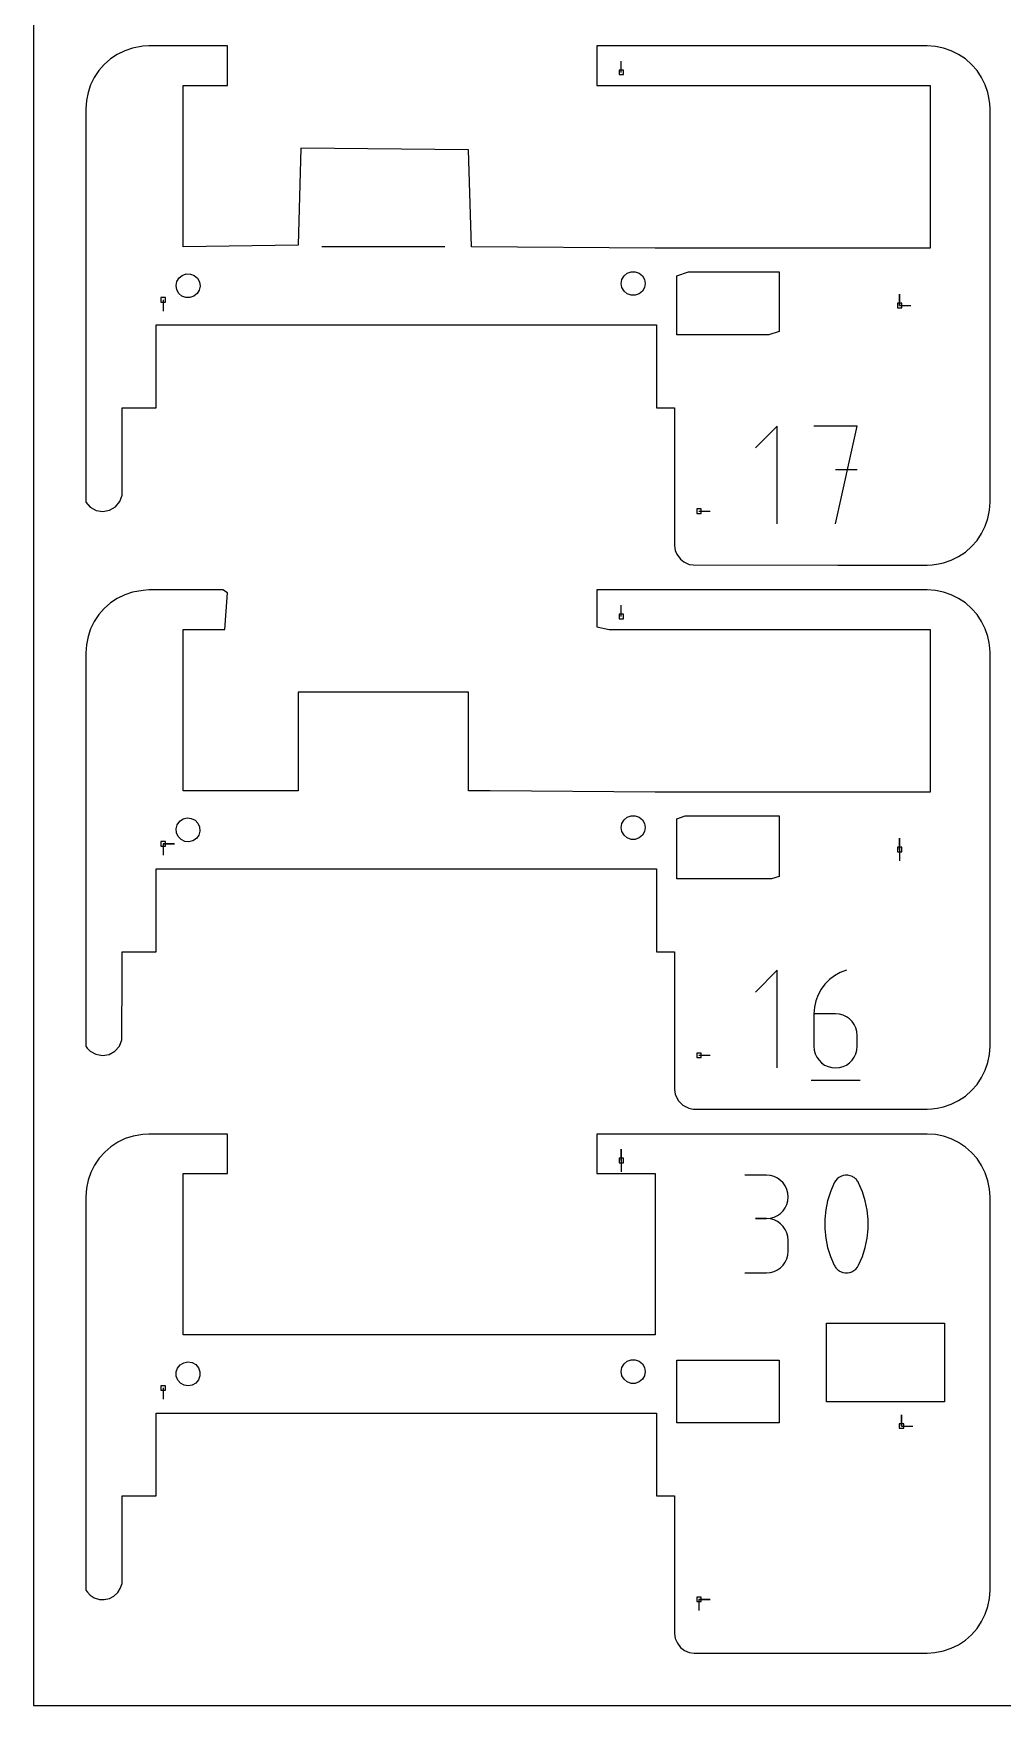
# Model space of a CAD drawing. Extents: x 0 to 400, y 0 to 400.
# Drawn here: x 0 to 123.3, y 0 to 212.6 of the extents above; entities that cross this region are included whole.
import ezdxf

# ---------------------------------------------------------------- set-up
doc = ezdxf.new("R2010")
doc.units = 0

msp = doc.modelspace()

# ---------------------------------------------------------------- linework, layer by layer
at = {"layer": 'annotation', "color": 1}
for p, q in [((74.763123, 207.651209), (74.763123, 209.079959)), ((52.339503, 185.48424), (36.667499, 185.48435)), ((16.500624, 178.731888), (16.500624, 177.303138)), ((110.167494, 178.017513), (110.167494, 179.446262)), ((110.167494, 178.017513), (110.167494, 179.446262)), ((110.167494, 179.446262), (110.167494, 178.017513)), ((110.167494, 178.017513), (111.596244, 178.017512)), ((94.600293, 162.663478), (91.838892, 159.901298)), ((94.600293, 150.242237), (94.600293, 162.663478)), ((104.78106, 162.663478), (99.257479, 162.663478)), ((102.019659, 150.242237), (104.78106, 162.663478)), ((104.78106, 157.132108), (102.019659, 157.132108)), ((84.644752, 151.855636), (86.073502, 151.855636)), ((74.763123, 138.476204), (74.763123, 139.904954)), ((16.500624, 109.556883), (17.929374, 109.556882)), ((16.500624, 109.556883), (17.929374, 109.556882)), ((17.929374, 109.556882), (16.500624, 109.556883)), ((16.500624, 109.556883), (16.500624, 108.128133)), ((110.167494, 108.842508), (110.167494, 110.271257)), ((110.167494, 108.842508), (110.167494, 110.271257)), ((110.167494, 110.271257), (110.167494, 108.842508)), ((110.167494, 108.842508), (110.167494, 107.413758)), ((94.603798, 93.488473), (91.842397, 90.726293)), ((94.603798, 81.067232), (94.603798, 93.488473)), ((100.664217, 91.72589), (100.179043, 91.077955)), ((101.236808, 92.300911), (100.664217, 91.72589)), ((101.889372, 92.793016), (101.236808, 92.300911)), ((102.614465, 93.192204), (101.889372, 92.793016)), ((103.404644, 93.488473), (102.614465, 93.192204)), ((103.404644, 93.488473), (103.404644, 93.488473)), ((99.500716, 89.603349), (99.32245, 88.79668)), ((99.788728, 90.367108), (99.500716, 89.603349)), ((100.179043, 91.077955), (99.788728, 90.367108)), ((99.32245, 88.79668), (99.261374, 87.957103)), ((99.261374, 87.957103), (99.261374, 83.828633)), ((102.019659, 87.957103), (99.261374, 87.957103)), ((102.515744, 87.912831), (102.019659, 87.957103)), ((102.982542, 87.785151), (102.515744, 87.912831)), ((103.412289, 87.581761), (102.982542, 87.785151)), ((103.797223, 87.310361), (103.412289, 87.581761)), ((104.129579, 86.978652), (103.797223, 87.310361)), ((104.401593, 86.594332), (104.129579, 86.978652)), ((104.605501, 86.165103), (104.401593, 86.594332)), ((104.73354, 85.698663), (104.605501, 86.165103)), ((104.777945, 85.202712), (104.73354, 85.698663)), ((104.777945, 83.828633), (104.777945, 85.202712)), ((104.777945, 85.202712), (104.777945, 85.202712)), ((99.261374, 83.828633), (99.261374, 83.828633)), ((99.261374, 83.828633), (99.305907, 83.332442)), ((99.305907, 83.332442), (99.434266, 82.865357)), ((104.605501, 82.865357), (104.73354, 83.332442)), ((104.73354, 83.332442), (104.777945, 83.828633)), ((84.644752, 82.680631), (86.073502, 82.680631)), ((99.434266, 82.865357), (99.638591, 82.435195)), ((99.638591, 82.435195), (99.911022, 82.04977)), ((99.911022, 82.04977), (100.243698, 81.716897)), ((100.243698, 81.716897), (100.62876, 81.444391)), ((100.62876, 81.444391), (101.058348, 81.240068)), ((101.058348, 81.240068), (101.524601, 81.111743)), ((101.524601, 81.111743), (102.019659, 81.067232)), ((102.019659, 81.067232), (102.515744, 81.111743)), ((102.019659, 81.067232), (102.019659, 81.067232)), ((102.515744, 81.111743), (102.982542, 81.240068)), ((102.982542, 81.240068), (103.412289, 81.444391)), ((103.412289, 81.444391), (103.797223, 81.716897)), ((103.797223, 81.716897), (104.129579, 82.04977)), ((104.129579, 82.04977), (104.401593, 82.435195)), ((104.401593, 82.435195), (104.605501, 82.865357)), ((98.915907, 79.514577), (105.126528, 79.514577)), ((74.763123, 69.301199), (74.763123, 70.729949)), ((74.763123, 69.301199), (74.763123, 70.729949)), ((74.763123, 70.729949), (74.763123, 69.301199)), ((74.763123, 69.301199), (74.763123, 67.87245)), ((93.234897, 67.428368), (90.476612, 67.428368)), ((93.730982, 67.38384), (93.234897, 67.428368)), ((94.19778, 67.255518), (93.730982, 67.38384)), ((94.627528, 67.051295), (94.19778, 67.255518)), ((95.012461, 66.779062), (94.627528, 67.051295)), ((95.344817, 66.446711), (95.012461, 66.779062)), ((95.616831, 66.062135), (95.344817, 66.446711)), ((95.820739, 65.633226), (95.616831, 66.062135)), ((101.842447, 66.459216), (101.366302, 65.339511)), ((102.00279, 66.725858), (101.842447, 66.459216)), ((101.842447, 66.459216), (101.842447, 66.459216)), ((102.20262, 66.953085), (102.00279, 66.725858)), ((102.435319, 67.138697), (102.20262, 66.953085)), ((102.694273, 67.280495), (102.435319, 67.138697)), ((102.972863, 67.37628), (102.694273, 67.280495)), ((103.264475, 67.423852), (102.972863, 67.37628)), ((103.562492, 67.421014), (103.264475, 67.423852)), ((103.860297, 67.365566), (103.562492, 67.421014)), ((104.151274, 67.255309), (103.860297, 67.365566)), ((104.262665, 67.196774), (104.151274, 67.255309)), ((104.151274, 67.255309), (104.151274, 67.255309)), ((104.369555, 67.129539), (104.262665, 67.196774)), ((104.471425, 67.054137), (104.369555, 67.129539)), ((104.567756, 66.971098), (104.471425, 67.054137)), ((104.658029, 66.880956), (104.567756, 66.971098)), ((104.741723, 66.784243), (104.658029, 66.880956)), ((104.818321, 66.68149), (104.741723, 66.784243)), ((104.887301, 66.57323), (104.818321, 66.68149)), ((104.948147, 66.459995), (104.887301, 66.57323)), ((105.426599, 65.337982), (104.948147, 66.459995)), ((104.948147, 66.459995), (104.948147, 66.459995)), ((95.948778, 65.167876), (95.820739, 65.633226)), ((95.820739, 63.710603), (95.948778, 64.177759)), ((95.993183, 64.673977), (95.948778, 65.167876)), ((95.948778, 64.177759), (95.993183, 64.673977)), ((95.993183, 64.673977), (95.993183, 64.673977)), ((101.009194, 64.187334), (100.771122, 63.011871)), ((101.366302, 65.339511), (101.009194, 64.187334)), ((105.785438, 64.184074), (105.426599, 65.337982)), ((106.024665, 63.007457), (105.785438, 64.184074)), ((93.234897, 61.911797), (91.853808, 61.911797)), ((91.853808, 61.911797), (93.234897, 61.911797)), ((93.234897, 61.911797), (93.730982, 61.956336)), ((93.730982, 61.86727), (93.234897, 61.911797)), ((93.234897, 61.911797), (93.234897, 61.911797)), ((93.730982, 61.956336), (94.19778, 62.084732)), ((94.19778, 61.738948), (93.730982, 61.86727)), ((94.19778, 62.084732), (94.627528, 62.289158)), ((94.627528, 61.534725), (94.19778, 61.738948)), ((94.627528, 62.289158), (95.012461, 62.561787)), ((95.012461, 62.561787), (95.344817, 62.894789)), ((95.344817, 62.894789), (95.616831, 63.280337)), ((95.616831, 63.280337), (95.820739, 63.710603)), ((100.771122, 63.011871), (100.652086, 61.822311)), ((100.652086, 61.822311), (100.652086, 60.627839)), ((106.144278, 61.81732), (106.024665, 63.007457)), ((106.144278, 60.622848), (106.144278, 61.81732)), ((95.012461, 61.262491), (94.627528, 61.534725)), ((95.344817, 60.930141), (95.012461, 61.262491)), ((95.616831, 60.545565), (95.344817, 60.930141)), ((95.820739, 60.116656), (95.616831, 60.545565)), ((95.948778, 59.651306), (95.820739, 60.116656)), ((95.993183, 59.157407), (95.948778, 59.651306)), ((100.652086, 60.627839), (100.771122, 59.437644)), ((106.024665, 59.43323), (106.144278, 60.622848)), ((95.948778, 57.282213), (95.993183, 57.776317)), ((95.993183, 57.776317), (95.993183, 59.157407)), ((95.993183, 59.157407), (95.993183, 59.157407)), ((100.771122, 59.437644), (101.009194, 58.260912)), ((101.009194, 58.260912), (101.366302, 57.10683)), ((105.426599, 57.105301), (105.785438, 58.257652)), ((105.785438, 58.257652), (106.024665, 59.43323)), ((94.19778, 55.194686), (94.627528, 55.398826)), ((94.627528, 55.398826), (95.012461, 55.670976)), ((95.012461, 55.670976), (95.344817, 56.003262)), ((95.344817, 56.003262), (95.616831, 56.387812)), ((95.616831, 56.387812), (95.820739, 56.816753)), ((95.820739, 56.816753), (95.948778, 57.282213)), ((101.366302, 57.10683), (101.842447, 55.984587)), ((101.842447, 55.984587), (101.842447, 55.984587)), ((101.842447, 55.984587), (101.903071, 55.871577)), ((101.903071, 55.871577), (101.971542, 55.763857)), ((101.971542, 55.763857), (102.047572, 55.661753)), ((102.047572, 55.661753), (102.130872, 55.565592)), ((102.130872, 55.565592), (102.221154, 55.475701)), ((102.221154, 55.475701), (102.31813, 55.392407)), ((102.31813, 55.392407), (102.42151, 55.316037)), ((102.42151, 55.316037), (102.531006, 55.246918)), ((104.09668, 55.166951), (104.355361, 55.308683)), ((104.355361, 55.308683), (104.587961, 55.493788)), ((104.587961, 55.493788), (104.787787, 55.720077)), ((104.787787, 55.720077), (104.948147, 55.985366)), ((104.948147, 55.985366), (105.426599, 57.105301)), ((104.948147, 55.985366), (104.948147, 55.985366)), ((90.476612, 55.021926), (93.234897, 55.021926)), ((93.234897, 55.021926), (93.730982, 55.066428)), ((93.234897, 55.021926), (93.234897, 55.021926)), ((93.730982, 55.066428), (94.19778, 55.194686)), ((102.531006, 55.246918), (102.64633, 55.185377)), ((102.64633, 55.185377), (102.64633, 55.185377)), ((102.64633, 55.185377), (102.935015, 55.077459)), ((102.935015, 55.077459), (103.231086, 55.023844)), ((103.231086, 55.023844), (103.527849, 55.022345)), ((103.527849, 55.022345), (103.818612, 55.070776)), ((103.818612, 55.070776), (104.09668, 55.166951)), ((16.500624, 40.381877), (16.500624, 38.953128)), ((110.405619, 35.537779), (110.405619, 36.966528)), ((110.405619, 35.537779), (110.405619, 36.966528)), ((110.405619, 36.966528), (110.405619, 35.537779)), ((110.405619, 35.537779), (111.834369, 35.537778)), ((84.644752, 13.505626), (86.073502, 13.505625)), ((84.644752, 13.505626), (86.073502, 13.505625)), ((86.073502, 13.505625), (84.644752, 13.505626)), ((84.644752, 13.505626), (84.644752, 12.076876))]:
    msp.add_line(p, q, dxfattribs=at)
at = {"layer": 'boundary', "color": 5}
for p, q in [((12.596947, 210.744924), (11.606031, 210.408552)), ((13.900312, 210.967232), (12.596947, 210.744924)), ((14.667502, 211.017515), (13.900312, 210.967232)), ((23.817496, 211.017515), (14.667502, 211.017515)), ((24.667501, 211.017515), (23.817496, 211.017515)), ((24.667501, 210.46701), (24.667501, 211.017515)), ((96.398903, 211.017515), (71.667498, 211.017515)), ((71.667498, 211.017515), (71.667498, 206.534839)), ((113.667501, 211.017515), (96.398903, 211.017515)), ((114.711708, 210.949075), (113.667501, 211.017515)), ((115.738047, 210.744924), (114.711708, 210.949075)), ((116.728969, 210.408552), (115.738047, 210.744924)), ((9.010647, 208.674371), (8.320676, 207.887607)), ((9.797408, 209.364346), (9.010647, 208.674371)), ((10.667498, 209.945721), (9.797408, 209.364346)), ((11.606031, 210.408552), (10.667498, 209.945721)), ((24.667501, 205.984334), (24.667501, 210.46701)), ((117.667496, 209.94572), (116.728969, 210.408552)), ((118.537591, 209.364345), (117.667496, 209.94572)), ((119.324347, 208.674371), (118.537591, 209.364345)), ((120.014324, 207.887607), (119.324347, 208.674371)), ((7.739298, 207.017517), (7.276462, 206.078984)), ((8.320676, 207.887607), (7.739298, 207.017517)), ((71.667498, 206.534839), (71.667498, 205.984334)), ((120.595696, 207.017517), (120.014324, 207.887607)), ((121.058531, 206.078984), (120.595696, 207.017517)), ((6.940091, 205.088068), (6.735943, 204.061726)), ((7.276462, 206.078984), (6.940091, 205.088068)), ((19.05894, 190.746343), (19.05894, 205.984334)), ((19.05894, 205.984334), (24.146709, 205.984334)), ((24.146709, 205.984334), (24.667501, 205.984334)), ((71.667498, 205.984334), (74.026037, 205.984334)), ((74.026037, 205.984334), (92.619947, 205.984334)), ((92.619947, 205.984334), (114.058943, 205.984334)), ((114.058943, 205.984334), (114.058943, 193.324242)), ((121.394902, 205.088068), (121.058531, 206.078984)), ((121.520814, 204.455055), (121.394902, 205.088068)), ((121.626715, 203.639665), (121.520814, 204.455055)), ((6.735943, 204.061726), (6.6675, 203.017516)), ((6.6675, 203.017516), (6.6675, 164.875827)), ((121.667494, 203.017516), (121.626715, 203.639665)), ((121.667494, 167.912723), (121.667494, 203.017516)), ((34.015273, 198.017517), (33.667499, 185.685455)), ((55.339503, 197.816395), (34.015273, 198.017517)), ((55.720132, 185.484333), (55.339503, 197.816395)), ((114.058943, 193.324242), (114.058943, 185.316232)), ((19.05894, 185.484333), (19.05894, 190.746343)), ((33.667499, 185.685455), (19.05894, 185.484333)), ((79.058933, 185.316232), (55.720132, 185.484333)), ((100.497929, 185.316232), (79.058933, 185.316232)), ((114.058943, 185.316232), (100.497929, 185.316232)), ((15.613623, 168.46154), (15.613623, 175.547391)), ((15.613623, 175.547391), (30.627736, 175.547391)), ((30.627736, 175.547391), (68.283976, 175.547391)), ((68.283976, 175.547391), (76.529616, 175.547391)), ((76.529616, 175.547391), (79.243624, 175.547391)), ((79.243624, 175.547391), (79.243624, 168.46154)), ((15.613623, 165.017514), (15.613623, 168.46154)), ((79.243624, 168.46154), (79.243624, 165.017514)), ((121.667494, 153.017511), (121.667494, 167.912723)), ((6.6675, 164.875827), (6.6675, 153.017511)), ((11.302519, 162.143012), (11.302519, 165.017514)), ((11.302519, 165.017514), (12.712559, 165.017514)), ((12.712559, 165.017514), (15.613623, 165.017514)), ((79.243624, 165.017514), (80.795062, 165.017514)), ((80.795062, 165.017514), (81.549127, 165.017514)), ((81.549127, 165.017514), (81.549127, 152.219082)), ((11.265221, 153.887899), (11.302519, 162.143012)), ((10.424484, 152.415717), (10.973451, 153.078366)), ((10.973451, 153.078366), (11.265221, 153.887899)), ((6.6675, 153.017511), (7.23498, 152.370643)), ((7.23498, 152.370643), (7.988174, 151.954505)), ((7.988174, 151.954505), (8.837856, 151.818403)), ((8.837856, 151.818403), (9.683341, 151.978459)), ((9.683341, 151.978459), (10.424484, 152.415717)), ((81.549127, 152.219082), (81.549127, 147.517512)), ((121.394902, 150.946963), (121.599051, 151.973305)), ((121.599051, 151.973305), (121.667494, 153.017511)), ((120.014324, 148.147424), (120.595696, 149.017514)), ((120.595696, 149.017514), (121.058531, 149.956044)), ((121.058531, 149.956044), (121.394902, 150.946963)), ((81.549127, 147.517512), (81.63431, 146.870464)), ((81.63431, 146.870464), (81.832148, 146.376456)), ((118.537592, 146.670683), (119.324347, 147.36066)), ((119.324347, 147.36066), (120.014324, 148.147424)), ((81.832148, 146.376456), (82.281358, 145.749745)), ((82.281358, 145.749745), (82.699694, 145.42084)), ((82.699694, 145.42084), (83.402076, 145.102697)), ((83.402076, 145.102697), (83.908634, 145.023644)), ((83.908634, 145.023644), (102.286021, 145.01751)), ((102.286021, 145.01751), (113.6675, 145.01751)), ((113.6675, 145.01751), (114.289648, 145.058289)), ((114.289648, 145.058289), (115.105036, 145.164191)), ((115.105036, 145.164191), (115.738047, 145.290104)), ((115.738047, 145.290104), (116.728969, 145.626478)), ((116.728969, 145.626478), (117.667496, 146.089308)), ((117.667496, 146.089308), (118.537592, 146.670683)), ((10.667498, 140.770715), (9.797408, 140.18934)), ((11.606031, 141.233548), (10.667498, 140.770715)), ((12.596947, 141.569919), (11.606031, 141.233548)), ((13.946574, 141.795259), (12.596947, 141.569919)), ((14.667502, 141.84251), (13.946574, 141.795259)), ((24.108926, 141.84251), (14.667502, 141.84251)), ((24.667501, 141.480749), (24.108926, 141.84251)), ((24.325266, 136.809329), (24.667501, 141.480749)), ((97.440226, 141.84251), (71.667498, 141.84251)), ((71.667498, 141.84251), (71.667498, 137.17109)), ((113.667501, 141.84251), (97.440226, 141.84251)), ((114.711708, 141.77407), (113.667501, 141.84251)), ((115.738047, 141.569919), (114.711708, 141.77407)), ((116.728969, 141.233548), (115.738047, 141.569919)), ((117.667496, 140.770716), (116.728969, 141.233548)), ((118.537591, 140.18934), (117.667496, 140.770716)), ((8.320675, 138.712602), (7.739298, 137.842512)), ((9.010647, 139.499366), (8.320675, 138.712602)), ((9.797408, 140.18934), (9.010647, 139.499366)), ((119.324347, 139.499366), (118.537591, 140.18934)), ((120.014324, 138.712602), (119.324347, 139.499366)), ((120.595696, 137.842512), (120.014324, 138.712602)), ((7.276462, 136.903979), (6.940091, 135.913063)), ((7.739298, 137.842512), (7.276462, 136.903979)), ((19.05894, 121.036555), (19.05894, 136.809329)), ((19.05894, 136.809329), (24.325266, 136.809329)), ((71.667498, 137.17109), (73.217396, 136.809329)), ((73.217396, 136.809329), (94.798811, 136.809329)), ((94.798811, 136.809329), (114.058943, 136.809329)), ((114.058943, 136.809329), (114.058943, 125.435893)), ((121.058531, 136.903979), (120.595696, 137.842512)), ((121.394903, 135.913063), (121.058531, 136.903979)), ((6.735943, 134.886721), (6.6675, 133.842511)), ((6.940091, 135.913063), (6.735943, 134.886721)), ((121.550153, 135.132552), (121.394903, 135.913063)), ((121.629174, 134.427143), (121.550153, 135.132552)), ((121.667494, 133.842511), (121.629174, 134.427143)), ((6.6675, 133.842511), (6.6675, 94.485999)), ((121.667494, 97.839514), (121.667494, 133.842511)), ((36.182473, 128.842512), (33.667499, 128.842512)), ((33.667499, 128.842512), (33.667499, 117.763768)), ((55.339503, 128.842512), (36.182473, 128.842512)), ((55.339503, 127.388072), (55.339503, 128.842512)), ((55.339503, 116.309328), (55.339503, 127.388072)), ((114.058943, 125.435893), (114.058943, 116.141227)), ((19.05894, 116.309328), (19.05894, 121.036555)), ((33.667499, 117.763768), (33.667499, 116.309328)), ((31.972218, 116.309328), (19.05894, 116.309328)), ((33.667499, 116.309328), (31.972218, 116.309328)), ((58.092074, 116.309328), (55.339503, 116.309328)), ((79.058933, 116.141227), (58.092074, 116.309328)), ((98.319066, 116.141227), (79.058933, 116.141227)), ((114.058943, 116.141227), (98.319066, 116.141227)), ((15.613623, 98.933712), (15.613623, 106.372386)), ((15.613623, 106.372386), (29.543894, 106.372386)), ((29.543894, 106.372386), (69.075133, 106.372386)), ((69.075133, 106.372386), (76.725535, 106.372386)), ((76.725535, 106.372386), (79.243624, 106.372386)), ((79.243624, 106.372386), (79.243624, 98.933712)), ((15.613623, 95.842509), (15.613623, 98.933712)), ((79.243624, 98.933712), (79.243624, 95.842509)), ((121.667494, 83.842506), (121.667494, 97.839514)), ((11.302519, 93.262485), (11.302519, 95.842509)), ((11.302519, 95.842509), (12.568108, 95.842509)), ((12.568108, 95.842509), (15.613623, 95.842509)), ((79.243624, 95.842509), (80.872312, 95.842509)), ((80.872312, 95.842509), (81.549127, 95.842509)), ((81.549127, 95.842509), (81.549127, 82.562426)), ((6.6675, 94.485999), (6.6675, 83.842506)), ((11.24758, 84.64643), (11.302519, 93.262485)), ((6.6675, 83.842506), (6.849098, 83.595337)), ((6.849098, 83.595337), (7.23498, 83.195638)), ((7.23498, 83.195638), (7.925337, 82.807431)), ((9.617133, 82.784875), (10.368496, 83.200785)), ((10.368496, 83.200785), (10.934319, 83.846816)), ((10.934319, 83.846816), (11.24758, 84.64643)), ((121.599051, 82.7983), (121.667494, 83.842506)), ((7.925337, 82.807431), (8.769269, 82.648369)), ((8.769269, 82.648369), (9.617133, 82.784875)), ((81.549127, 82.562426), (81.549127, 78.342507)), ((121.058531, 80.781039), (121.394903, 81.771958)), ((121.394903, 81.771958), (121.599051, 82.7983)), ((119.324347, 78.185655), (120.014324, 78.972419)), ((120.014324, 78.972419), (120.595696, 79.842509)), ((120.595696, 79.842509), (121.058531, 80.781039)), ((81.549127, 78.342507), (81.626263, 77.741098)), ((81.626263, 77.741098), (81.978073, 76.948701)), ((81.978073, 76.948701), (82.579684, 76.324416)), ((116.728969, 76.451474), (117.667496, 76.914303)), ((117.667496, 76.914303), (118.537592, 77.495678)), ((118.537592, 77.495678), (119.324347, 78.185655)), ((82.579684, 76.324416), (83.358528, 75.943542)), ((83.358528, 75.943542), (83.891502, 75.849387)), ((83.891502, 75.849387), (102.972341, 75.842505)), ((102.972341, 75.842505), (113.6675, 75.842505)), ((113.6675, 75.842505), (114.252131, 75.880825)), ((114.252131, 75.880825), (114.957538, 75.959847)), ((114.957538, 75.959847), (115.738047, 76.115099)), ((115.738047, 76.115099), (116.728969, 76.451474)), ((12.666777, 72.408804), (11.673451, 72.081429)), ((13.911452, 72.617952), (12.666777, 72.408804)), ((14.667502, 72.667505), (13.911452, 72.617952)), ((20.02891, 72.667505), (14.667502, 72.667505)), ((24.667501, 72.667505), (20.02891, 72.667505)), ((24.667501, 69.663325), (24.667501, 72.667505)), ((82.861712, 72.667505), (71.667498, 72.667505)), ((71.667498, 72.667505), (71.667498, 70.638504)), ((113.667501, 72.667505), (82.861712, 72.667505)), ((114.711708, 72.599065), (113.667501, 72.667505)), ((115.738047, 72.394914), (114.711708, 72.599065)), ((116.728969, 72.058543), (115.738047, 72.394914)), ((9.064177, 70.371306), (8.36762, 69.591127)), ((9.856608, 71.053891), (9.064177, 70.371306)), ((10.731354, 71.627201), (9.856608, 71.053891)), ((11.673451, 72.081429), (10.731354, 71.627201)), ((71.667498, 70.638504), (71.667498, 67.634324)), ((117.667496, 71.595711), (116.728969, 72.058543)), ((118.537591, 71.014335), (117.667496, 71.595711)), ((119.324347, 70.324361), (118.537591, 71.014335)), ((120.014324, 69.537597), (119.324347, 70.324361)), ((7.778854, 68.726706), (7.307953, 67.79283)), ((8.36762, 69.591127), (7.778854, 68.726706)), ((24.6675, 67.634324), (24.667501, 69.663325)), ((120.595696, 68.667507), (120.014324, 69.537597)), ((121.058531, 67.728974), (120.595696, 68.667507)), ((6.962977, 66.805479), (6.749833, 65.781546)), ((7.307953, 67.79283), (6.962977, 66.805479)), ((19.05894, 59.348506), (19.05894, 67.634324)), ((19.05894, 67.634324), (21.825468, 67.634324)), ((21.825468, 67.634324), (24.6675, 67.634324)), ((71.667498, 67.634324), (76.201187, 67.634324)), ((76.201187, 67.634324), (79.058933, 67.634324)), ((79.058933, 67.634324), (79.058933, 61.396753)), ((121.394902, 66.738058), (121.058531, 67.728974)), ((121.603354, 65.646062), (121.394902, 66.738058)), ((6.749833, 65.781546), (6.6675, 64.667506)), ((6.6675, 64.667506), (6.6675, 42.318513)), ((121.667494, 64.667506), (121.603354, 65.646062)), ((121.667494, 41.239361), (121.667494, 64.667506)), ((79.058933, 61.396753), (79.058933, 47.134323)), ((19.05894, 47.134323), (19.05894, 59.348506)), ((27.047488, 47.134323), (19.05894, 47.134323)), ((28.619885, 47.134323), (27.047488, 47.134323)), ((38.673844, 47.134323), (28.619885, 47.134323)), ((50.441783, 47.134323), (38.673844, 47.134323)), ((68.467676, 47.134323), (50.441783, 47.134323)), ((79.058933, 47.134323), (68.467676, 47.134323)), ((6.6675, 42.318513), (6.6675, 14.667501)), ((121.667494, 14.667501), (121.667494, 41.239361)), ((15.613623, 34.698223), (15.613623, 37.197381)), ((15.613623, 37.197381), (44.717685, 37.197381)), ((44.717685, 37.197381), (57.998928, 37.197381)), ((57.998928, 37.197381), (73.982663, 37.197381)), ((73.982663, 37.197381), (79.243624, 37.197381)), ((79.243624, 37.197381), (79.243624, 34.698222)), ((15.613623, 26.667504), (15.613623, 34.698223)), ((79.243624, 34.698222), (79.243624, 26.667504)), ((11.302519, 19.96479), (11.302519, 26.667504)), ((11.302519, 26.667504), (14.590427, 26.667504)), ((14.590427, 26.667504), (15.613623, 26.667504)), ((79.243624, 26.667504), (79.790811, 26.667504)), ((79.790811, 26.667504), (81.549127, 26.667504)), ((81.549127, 26.667504), (81.549127, 20.13054)), ((11.265221, 15.537889), (11.302519, 19.96479)), ((81.549127, 20.13054), (81.549127, 9.167502)), ((11.042244, 14.877409), (11.265221, 15.537889)), ((6.6675, 14.667501), (6.862154, 14.402562)), ((6.862154, 14.402562), (7.23498, 14.020634)), ((7.23498, 14.020634), (7.743548, 13.713234)), ((7.743548, 13.713234), (8.407111, 13.499611)), ((8.407111, 13.499611), (9.001185, 13.484882)), ((9.001185, 13.484882), (9.683341, 13.628449)), ((9.683341, 13.628449), (10.206521, 13.91027)), ((10.206521, 13.91027), (10.727687, 14.373236)), ((10.727687, 14.373236), (11.042244, 14.877409)), ((121.394903, 12.596953), (121.599051, 13.623295)), ((121.599051, 13.623295), (121.667494, 14.667501)), ((120.014324, 9.797414), (120.595696, 10.667504)), ((120.595696, 10.667504), (121.058531, 11.606034)), ((121.058531, 11.606034), (121.394903, 12.596953)), ((81.549127, 9.167502), (81.63431, 8.520454)), ((81.63431, 8.520454), (81.896115, 7.915651)), ((118.537591, 8.320673), (119.324347, 9.01065)), ((119.324347, 9.01065), (120.014324, 9.797414)), ((81.896115, 7.915651), (82.281358, 7.399735)), ((82.281358, 7.399735), (82.810489, 7.006863)), ((82.810489, 7.006863), (83.402076, 6.752687)), ((83.402076, 6.752687), (84.049129, 6.6675)), ((84.049129, 6.6675), (93.363856, 6.6675)), ((93.363856, 6.6675), (113.667501, 6.6675)), ((113.667501, 6.6675), (114.646054, 6.73164)), ((114.646054, 6.73164), (115.738047, 6.940094)), ((115.738047, 6.940094), (116.728969, 7.276468)), ((116.728969, 7.276468), (117.667496, 7.739297)), ((117.667496, 7.739297), (118.537591, 8.320673))]:
    msp.add_line(p, q, dxfattribs=at)
at = {"layer": 'frame', "color": 5}
for p, q in [((0, 400), (0, 0)), ((0, 0), (400, 0))]:
    msp.add_line(p, q, dxfattribs=at)
at = {"layer": 'hole', "color": 5}
for p, q in [((75.048873, 207.936959), (74.477373, 207.936959)), ((74.477373, 207.936959), (74.477373, 207.365459)), ((74.477373, 207.365459), (75.048873, 207.365459)), ((75.048873, 207.365459), (75.048873, 207.936959)), ((18.144732, 180.543005), (18.24528, 181.062287)), ((18.24528, 181.062287), (18.517378, 181.51586)), ((18.517378, 181.51586), (18.928192, 181.849019)), ((18.928192, 181.849019), (19.428176, 182.021577)), ((19.428176, 182.021577), (19.957029, 182.012724)), ((19.957029, 182.012724), (20.45096, 181.823528)), ((20.45096, 181.823528), (20.850392, 181.476806)), ((20.850392, 181.476806), (21.107157, 181.01438)), ((21.107157, 181.01438), (21.190268, 180.492024)), ((74.754911, 180.813517), (74.846881, 181.335098)), ((74.846881, 180.291937), (74.754911, 180.813517)), ((74.846881, 181.335098), (75.111695, 181.793769)), ((75.111695, 181.793769), (75.51741, 182.134207)), ((75.51741, 182.134207), (76.015096, 182.31535)), ((76.015096, 182.31535), (76.544723, 182.31535)), ((76.544723, 182.31535), (77.042409, 182.134206)), ((77.042409, 182.134206), (77.448128, 181.79377)), ((77.448128, 181.79377), (77.712942, 181.335098)), ((77.712942, 181.335098), (77.804913, 180.813517)), ((77.804913, 180.813517), (77.712943, 180.291937)), ((81.849067, 181.799713), (83.301346, 182.282804)), ((81.849067, 174.693422), (81.849067, 181.799713)), ((83.301346, 182.282804), (94.849063, 182.282804)), ((94.849063, 182.282804), (94.849063, 174.693422)), ((16.786374, 179.017638), (16.214874, 179.017638)), ((16.214874, 179.017638), (16.214874, 178.446138)), ((16.786374, 178.446138), (16.786374, 179.017638)), ((18.227843, 180.020651), (18.144732, 180.543005)), ((18.484607, 179.558224), (18.227843, 180.020651)), ((18.88404, 179.211502), (18.484607, 179.558224)), ((19.377968, 179.022306), (18.88404, 179.211502)), ((19.906822, 179.013453), (19.377968, 179.022306)), ((20.406808, 179.186011), (19.906822, 179.013453)), ((20.817622, 179.51917), (20.406808, 179.186011)), ((21.08972, 179.972743), (20.817622, 179.51917)), ((21.190268, 180.492024), (21.08972, 179.972743)), ((75.111695, 179.833266), (74.846881, 180.291937)), ((75.517411, 179.492829), (75.111695, 179.833266)), ((76.015096, 179.311685), (75.517411, 179.492829)), ((76.544723, 179.311685), (76.015096, 179.311685)), ((77.042409, 179.492829), (76.544723, 179.311685)), ((77.448128, 179.833266), (77.042409, 179.492829)), ((77.712943, 180.291937), (77.448128, 179.833266)), ((16.214874, 178.446138), (16.786374, 178.446138)), ((110.453244, 178.303263), (109.881744, 178.303263)), ((109.881744, 178.303263), (109.881744, 177.731763)), ((109.881744, 177.731763), (110.453244, 177.731763)), ((110.453244, 177.731763), (110.453244, 178.303263)), ((81.849067, 174.282803), (81.849067, 174.693422)), ((94.849063, 174.693422), (93.517208, 174.282803)), ((93.517208, 174.282803), (81.849067, 174.282803)), ((84.930502, 152.141386), (84.359002, 152.141386)), ((84.359002, 152.141386), (84.359002, 151.569886)), ((84.359002, 151.569886), (84.930502, 151.569886)), ((84.930502, 151.569886), (84.930502, 152.141386)), ((75.048873, 138.761954), (74.477373, 138.761954)), ((74.477373, 138.761954), (74.477373, 138.190454)), ((75.048873, 138.190454), (75.048873, 138.761954)), ((74.477373, 138.190454), (75.048873, 138.190454)), ((18.606376, 112.429855), (19.042262, 112.727206)), ((19.042262, 112.727206), (19.553562, 112.857542)), ((19.553562, 112.857542), (20.078606, 112.805143)), ((20.078606, 112.805143), (20.554062, 112.57633)), ((75.111695, 112.618764), (75.51741, 112.959201)), ((75.51741, 112.959201), (76.015096, 113.140345)), ((76.015096, 113.140345), (76.544723, 113.140345)), ((76.544723, 113.140345), (77.042409, 112.959202)), ((77.042409, 112.959202), (77.448129, 112.618764)), ((81.849067, 112.759432), (82.896333, 113.107799)), ((81.849067, 105.403903), (81.849067, 112.759432)), ((82.896333, 113.107799), (94.849064, 113.107799)), ((94.849064, 113.107799), (94.849063, 105.403903)), ((18.1557, 111.493386), (18.298472, 112.001353)), ((18.195267, 110.967221), (18.1557, 111.493386)), ((18.412412, 110.486322), (18.195267, 110.967221)), ((18.298472, 112.001353), (18.606376, 112.429855)), ((20.554062, 112.57633), (20.922586, 112.198699)), ((21.036526, 110.683667), (20.728624, 110.255166)), ((20.922586, 112.198699), (21.139732, 111.717799)), ((21.1793, 111.191634), (21.036526, 110.683667)), ((21.139732, 111.717799), (21.1793, 111.191634)), ((74.754911, 111.638512), (74.846881, 112.160093)), ((74.846881, 111.116932), (74.754911, 111.638512)), ((74.846881, 112.160093), (75.111695, 112.618764)), ((75.111695, 110.658261), (74.846881, 111.116932)), ((75.517411, 110.317824), (75.111695, 110.658261)), ((77.448129, 110.658261), (77.042409, 110.317824)), ((77.448129, 112.618764), (77.712942, 112.160093)), ((77.712943, 111.116932), (77.448129, 110.658261)), ((77.712942, 112.160093), (77.804912, 111.638512)), ((77.804912, 111.638512), (77.712943, 111.116932)), ((16.786374, 109.842633), (16.214874, 109.842633)), ((16.214874, 109.842633), (16.214874, 109.271133)), ((16.214874, 109.271133), (16.786374, 109.271133)), ((16.786374, 109.271133), (16.786374, 109.842633)), ((18.780938, 110.10869), (18.412412, 110.486322)), ((19.256393, 109.879877), (18.780938, 110.10869)), ((19.781437, 109.827478), (19.256393, 109.879877)), ((20.292738, 109.957814), (19.781437, 109.827478)), ((20.728624, 110.255166), (20.292738, 109.957814)), ((76.015096, 110.13668), (75.517411, 110.317824)), ((76.544723, 110.13668), (76.015096, 110.13668)), ((77.042409, 110.317824), (76.544723, 110.13668)), ((110.453244, 109.128258), (109.881744, 109.128258)), ((109.881744, 109.128258), (109.881744, 108.556758)), ((109.881744, 108.556758), (110.453244, 108.556758)), ((110.453244, 108.556758), (110.453244, 109.128258)), ((81.849067, 105.107798), (81.849067, 105.403903)), ((93.888636, 105.107798), (81.849067, 105.107798)), ((94.849063, 105.403903), (93.888636, 105.107798)), ((84.930502, 82.966381), (84.359002, 82.966381)), ((84.359002, 82.966381), (84.359002, 82.394881)), ((84.930502, 82.394881), (84.930502, 82.966381)), ((84.359002, 82.394881), (84.930502, 82.394881)), ((75.048873, 69.586949), (74.477373, 69.586949)), ((74.477373, 69.586949), (74.477373, 69.015449)), ((74.477373, 69.015449), (75.048873, 69.015449)), ((75.048873, 69.015449), (75.048873, 69.586949)), ((100.874289, 47.571067), (100.874289, 48.608432)), ((100.874289, 48.608432), (102.439585, 48.608432)), ((100.874289, 38.636962), (100.874289, 47.571067)), ((102.439585, 48.608432), (115.874297, 48.608432)), ((115.874297, 48.608432), (115.874297, 39.674328)), ((18.164298, 42.416682), (18.340175, 42.91578)), ((18.340175, 42.91578), (18.67615, 43.324625)), ((18.67615, 43.324625), (19.131692, 43.593904)), ((19.131692, 43.593904), (19.651864, 43.691137)), ((19.651864, 43.691137), (20.173922, 43.604599)), ((20.173922, 43.604599), (20.634894, 43.344726)), ((20.634894, 43.344726), (20.979186, 42.942862)), ((20.979186, 42.942862), (21.165272, 42.447479)), ((74.754911, 42.463507), (74.846881, 42.985088)), ((74.846881, 42.985088), (75.111695, 43.44376)), ((75.111695, 43.44376), (75.517411, 43.784196)), ((75.517411, 43.784196), (76.015096, 43.96534)), ((76.015096, 43.96534), (76.544723, 43.96534)), ((76.544723, 43.96534), (77.042409, 43.784197)), ((77.042409, 43.784197), (77.448129, 43.443759)), ((77.448129, 43.443759), (77.712942, 42.985088)), ((77.712942, 42.985088), (77.804912, 42.463507)), ((81.849067, 41.698282), (81.849067, 43.932794)), ((81.849067, 43.932794), (88.566503, 43.932794)), ((88.566503, 43.932794), (94.849063, 43.932794)), ((94.849063, 43.932794), (94.849063, 41.698282)), ((16.786374, 40.667627), (16.214874, 40.667627)), ((16.214874, 40.667627), (16.214874, 40.096127)), ((16.786374, 40.096127), (16.786374, 40.667627)), ((18.169728, 41.887531), (18.164298, 42.416682)), ((18.355811, 41.392148), (18.169728, 41.887531)), ((18.700106, 40.990284), (18.355811, 41.392148)), ((19.161078, 40.730411), (18.700106, 40.990284)), ((19.683136, 40.643873), (19.161078, 40.730411)), ((20.203307, 40.741107), (19.683136, 40.643873)), ((20.65885, 41.010385), (20.203307, 40.741107)), ((20.994822, 41.41923), (20.65885, 41.010385)), ((21.170702, 41.918328), (20.994822, 41.41923)), ((21.165272, 42.447479), (21.170702, 41.918328)), ((74.846881, 41.941927), (74.754911, 42.463507)), ((75.111695, 41.483256), (74.846881, 41.941927)), ((75.51741, 41.142819), (75.111695, 41.483256)), ((76.015096, 40.961675), (75.51741, 41.142819)), ((76.544723, 40.961675), (76.015096, 40.961675)), ((77.042409, 41.142819), (76.544723, 40.961675)), ((77.448129, 41.483256), (77.042409, 41.142819)), ((77.712943, 41.941927), (77.448129, 41.483256)), ((77.804912, 42.463507), (77.712943, 41.941927)), ((81.849067, 37.83209), (81.849067, 41.698282)), ((94.849063, 41.698282), (94.849063, 37.83209)), ((16.214874, 40.096127), (16.786374, 40.096127)), ((100.874289, 38.633404), (100.874289, 38.636962)), ((114.517205, 38.633404), (100.874289, 38.633404)), ((115.874297, 38.636489), (114.517205, 38.633404)), ((115.874297, 39.674328), (115.874297, 38.636489)), ((81.849067, 35.932793), (81.849067, 37.83209)), ((94.849063, 37.83209), (94.849063, 35.932792)), ((88.688637, 35.932793), (81.849067, 35.932793)), ((94.849063, 35.932792), (88.688637, 35.932793)), ((110.691369, 35.823529), (110.119869, 35.823529)), ((110.119869, 35.823529), (110.119869, 35.252029)), ((110.119869, 35.252029), (110.691369, 35.252029)), ((110.691369, 35.252029), (110.691369, 35.823529)), ((84.930502, 13.791376), (84.359002, 13.791376)), ((84.359002, 13.791376), (84.359002, 13.219876)), ((84.359002, 13.219876), (84.930502, 13.219876)), ((84.930502, 13.219876), (84.930502, 13.791376))]:
    msp.add_line(p, q, dxfattribs=at)

doc.saveas('drawing.dxf')
